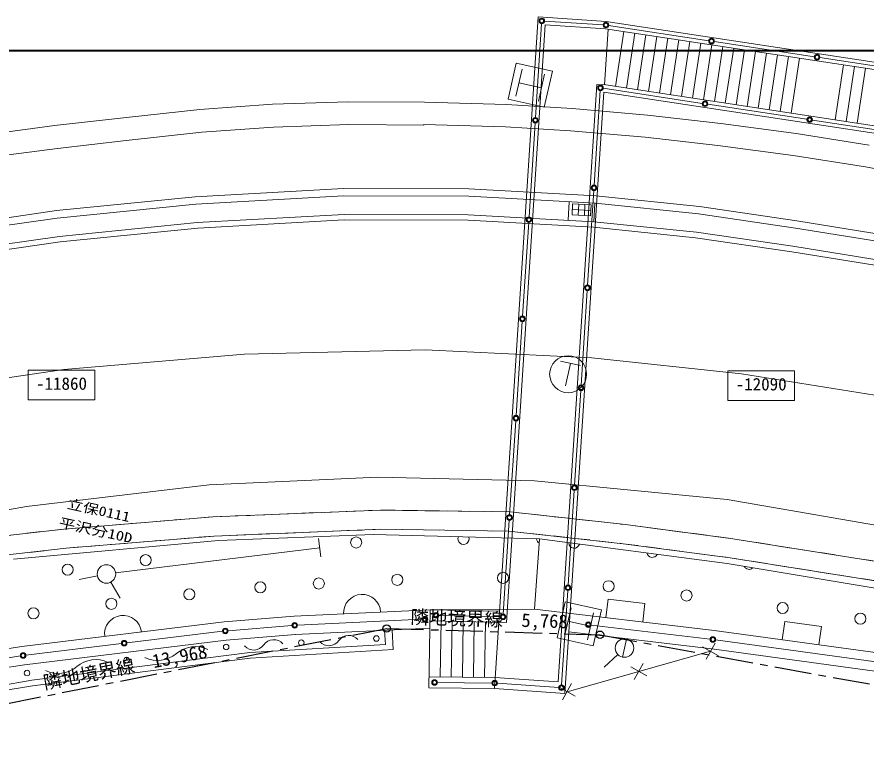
# Model space of a CAD drawing. Units: millimetres, scale not verified. Extents: x -56617 to 56645, y -39182 to 40051.
# Drawn here: x 19205 to 42146, y 19859 to 40051 of the extents above; entities that cross this region are included whole.
import ezdxf
from ezdxf.enums import TextEntityAlignment as Align

# ---------------------------------------------------------------- set-up
doc = ezdxf.new("R2010")
doc.units = ezdxf.units.MM
doc.header["$LTSCALE"] = 200
doc.linetypes.add('CHAIN1', pattern=[8, 5, -1, 1, -1])
doc.linetypes.add('DASHED2', pattern=[3, 2, -1])
for name, color, linetype, lineweight in [('0-2_仕上', 4, 'Continuous', 9), ('3-4_その他1', 4, 'Continuous', 18), ('3-6_その他3', 6, 'CHAIN1', 25), ('3-F_太線', 3, 'Continuous', 18), ('F-0_F-0ﾚｲﾔ', 7, 'Continuous', 18)]:
    doc.layers.add(name, color=color, linetype=linetype, lineweight=lineweight)
doc.styles.add('ＭＳ ゴシック', font='')
doc.styles.get('ＭＳ ゴシック').set_extended_font_data('MS Gothic')

msp = doc.modelspace()

# ---------------------------------------------------------------- linework, layer by layer
at = {"layer": '0-2_仕上'}
for p, q in [((32228.1, 23688.6), (33291.9, 40050.6)), ((33291.9, 40050.6), (35128.7, 39931.1)), ((35043.1, 39836.5), (33460, 39939.4)), ((46707.1, 38170.4), (35128.7, 39931.1)), ((32428.3, 23684.2), (33478.5, 39838)), ((33380.3, 39869.4), (33215.5, 37334.4)), ((33478.5, 39838), (35107.1, 39732.1)), ((35076.6, 38216), (35174.5, 39721.9)), ((46677, 37972.7), (35107.1, 39732.1)), ((37896.8, 39409), (35192.1, 39820.3)), ((35378.8, 38173.6), (35604.3, 39656.5)), ((35675.4, 38128.5), (35900.9, 39611.4)), ((35972, 38083.3), (36197.5, 39566.3)), ((36268.6, 38038.2), (36494.1, 39521.2)), ((36565.2, 37993.1), (36790.7, 39476.1)), ((36861.8, 37948), (37087.3, 39431)), ((37158.3, 37902.9), (37383.9, 39385.9)), ((37454.9, 37857.8), (37680.4, 39340.8)), ((37751.5, 37812.7), (37977, 39295.7)), ((40749.8, 38975.2), (38045.1, 39386.5)), ((38048.1, 37767.6), (38273.6, 39250.6)), ((38344.7, 37722.5), (38570.2, 39205.5)), ((38641.3, 37677.4), (38866.8, 39160.4)), ((38937.9, 37632.3), (39163.4, 39115.3)), ((39234.5, 37587.2), (39460, 39070.2)), ((39531.1, 37542.1), (39756.6, 39025.1)), ((32477.1, 37827.7), (32694.9, 38803.7)), ((32694.9, 38803.7), (33670.9, 38585.8)), ((39827.7, 37497), (40053.2, 38980)), ((40124.2, 37451.9), (40349.8, 38934.9)), ((43602.9, 38541.3), (40898.1, 38952.6)), ((32850.7, 38640.8), (32687.3, 37908.8)), ((33670.9, 38585.8), (33453, 37609.8)), ((41310.6, 37271.5), (41536.1, 38754.4)), ((41607.2, 37226.4), (41832.7, 38709.3)), ((41903.8, 37181.3), (42129.3, 38664.2)), ((33460.7, 38504.7), (33297.3, 37772.7)), ((32769, 38274.8), (33379, 38138.7)), ((33827, 22077.6), (34877.1, 38229)), ((35116.8, 38213.4), (34877.1, 38229)), ((37722.8, 37715.9), (35045.3, 38123.1)), ((46451.5, 36489.7), (35116.8, 38213.4)), ((34007, 21764.4), (35063.8, 38019.2)), ((34966.3, 38059.6), (34800.3, 35507)), ((46421.4, 36292), (35063.8, 38019.2)), ((24144.2, 37552.5), (26107, 37691.5)), ((26107, 37691.5), (28166.5, 37760.1)), ((28166.5, 37760.1), (30214.6, 37750.2)), ((30214.6, 37750.2), (30214.5, 37748)), ((30214.5, 37748), (32428.1, 37680.7)), ((32428.1, 37680.7), (34205.8, 37575.6)), ((33453, 37609.8), (32477.1, 37827.7)), ((40548.6, 37286.2), (37871.1, 37693.4)), ((22083.4, 37328.4), (24144.2, 37552.5)), ((34205.8, 37575.6), (36239.4, 37399.5)), ((36239.4, 37399.5), (38219.6, 37170.2)), ((20219.2, 37115.4), (22083.4, 37328.4)), ((33205.8, 37184.8), (33041, 34649.8)), ((38219.6, 37170.2), (40262.5, 36896.8)), ((43374.5, 36856.5), (40696.9, 37263.7)), ((18098.3, 36831), (20219.2, 37115.4)), ((26139.3, 37072.2), (24199.7, 36934.9)), ((28175.3, 37140), (26139.3, 37072.2)), ((30195.7, 37130.3), (28175.3, 37140)), ((30196.3, 37148.2), (30195.7, 37130.3)), ((32401.3, 37081.2), (30196.3, 37148.2)), ((34162.2, 36977.1), (32401.3, 37081.2)), ((36179, 36802.5), (34162.2, 36977.1)), ((22152.1, 36712.2), (20295.6, 36500.1)), ((24199.7, 36934.9), (22152.1, 36712.2)), ((38145.3, 36574.8), (36179, 36802.5)), ((40262.5, 36896.8), (42232.1, 36589.9)), ((20295.6, 36500.1), (18180.7, 36216.5)), ((40176.5, 36303), (38145.3, 36574.8)), ((42133.4, 35998.1), (40176.5, 36303)), ((44101.4, 35648.4), (42133.4, 35998.1)), ((28023, 35416.3), (24022.7, 35190.2)), ((31416.4, 35405.4), (28023, 35416.3)), ((34848.9, 35215.5), (31416.4, 35405.4)), ((34790.6, 35357.3), (34624.6, 32804.8)), ((24022.7, 35190.2), (20270.8, 34815.4)), ((28028.4, 35216.2), (24038.3, 34990.8)), ((31410.6, 35205.5), (28028.4, 35216.2)), ((34833.1, 35016.1), (31410.6, 35205.5)), ((37647.9, 34926.4), (34848.9, 35215.5)), ((24038.3, 34990.8), (20294.9, 34616.8)), ((34122.3, 35055.4), (34094.6, 34556.2)), ((34219.4, 35000), (34202.8, 34700.4)), ((34718.6, 34972.4), (34219.4, 35000)), ((34387.1, 34990.7), (34370.5, 34691.1)), ((34552.8, 34981.5), (34536.3, 34682)), ((34718.6, 34972.4), (34702, 34672.8)), ((34821.2, 35016.8), (34793.6, 34517.5)), ((37623.2, 34727.8), (34833.1, 35016.1)), ((40273.3, 34543.8), (37647.9, 34926.4)), ((20270.8, 34815.4), (16338.9, 34251.3)), ((28041.7, 34716.2), (24077.3, 34492.2)), ((31395.9, 34705.5), (28041.7, 34716.2)), ((34793.6, 34517.5), (31395.9, 34705.5)), ((34702, 34672.8), (34202.8, 34700.4)), ((34710.3, 34822.6), (34211.1, 34850.2)), ((40242.8, 34346.2), (37623.2, 34727.8)), ((20294.9, 34616.8), (16371.1, 34053.9)), ((24077.3, 34492.2), (20355.3, 34120.4)), ((28045.7, 34566.2), (24089, 34342.6)), ((31391.5, 34555.5), (28045.7, 34566.2)), ((34781.7, 34367.9), (31391.5, 34555.5)), ((33031.2, 34500.1), (32866.4, 31965.1)), ((37561.4, 34231.6), (34793.6, 34517.5)), ((43536.4, 34012.9), (40273.3, 34543.8)), ((24089, 34342.6), (20373.4, 33971.4)), ((37542.9, 34082.7), (34781.7, 34367.9)), ((40166.6, 33852), (37561.4, 34231.6)), ((43499.7, 33816.2), (40242.8, 34346.2)), ((20355.3, 34120.4), (16451.7, 33560.3)), ((20373.4, 33971.4), (16475.9, 33412.2)), ((40143.8, 33703.7), (37542.9, 34082.7)), ((43407.9, 33324.6), (40166.6, 33852)), ((43380.3, 33177.1), (40143.8, 33703.7)), ((34614.9, 32655.1), (34448.9, 30102.5)), ((32856.7, 31815.4), (32691.9, 29280.4)), ((25356.2, 30939.8), (30236.4, 31053.1)), ((30236.4, 31053.1), (34733.2, 30839.3)), ((20467, 30521.6), (25356.2, 30939.8)), ((33894.5, 30746.8), (34431.3, 30627)), ((34733.2, 30839.3), (38783.8, 30406.5)), ((15930.1, 29856.5), (20467, 30521.6)), ((34162.9, 30686.9), (34026.8, 30076.9)), ((38783.8, 30406.5), (42382.6, 29827.6)), ((34439.2, 29952.8), (34273.2, 27400.3)), ((32682.2, 29130.7), (32517.3, 26595.7)), ((24399.3, 27404.1), (28958.5, 27612.7)), ((28958.5, 27612.7), (33184.6, 27515.9)), ((19464.6, 26815.2), (24399.3, 27404.1)), ((33184.6, 27515.9), (38389.8, 27010.7)), ((34263.5, 27250.6), (34097.6, 24698.1)), ((38389.8, 27010.7), (42692.9, 26264.7)), ((14640.7, 26021.8), (19464.6, 26815.2)), ((24503.4, 26539.6), (29026, 26722.8)), ((29026, 26722.8), (32528.6, 26674.6)), ((32528.6, 26674.6), (35650.8, 26330.7)), ((20483.2, 26210.5), (24503.4, 26539.6)), ((32507.6, 26446.1), (32342.8, 23911.1)), ((16491.9, 25754.1), (20483.2, 26210.5)), ((24535.2, 26020.4), (29032.9, 26202.6)), ((29032.9, 26202.6), (32496.5, 26154.9)), ((32496.5, 26154.9), (35588.2, 25814.4)), ((35650.8, 26330.7), (38546.6, 25947.1)), ((20534, 25692.9), (24535.2, 26020.4)), ((24647.8, 25896.7), (28838.7, 26062.7)), ((27353.4, 25954.2), (27414.6, 25457.9)), ((28838.7, 26062.7), (33327.9, 25940.8)), ((33191.1, 24047.1), (33327.9, 25940.8)), ((33327.9, 25940.8), (38398.4, 25278.3)), ((38546.6, 25947.1), (42538.9, 25315.2)), ((19108.3, 25398.6), (24647.8, 25896.7)), ((21869.9, 25025.9), (27384, 25706.1)), ((35588.2, 25814.4), (38471.8, 25432.3)), ((16559.6, 25238.4), (20534, 25692.9)), ((38398.4, 25278.3), (42962.9, 24515.6)), ((38471.8, 25432.3), (42447.7, 24803)), ((21377, 24944.4), (20887.5, 24842.7)), ((21745.1, 24777.9), (21991.8, 24342.9)), ((34087.8, 24548.4), (33921.9, 21995.8)), ((33801.4, 23269.5), (34019.2, 24245.5)), ((34019.2, 24245.5), (34995.2, 24027.6)), ((35177.6, 24315), (35118.7, 23818.5)), ((36170.6, 24197.3), (35177.6, 24315)), ((36111.7, 23700.8), (36170.6, 24197.3)), ((30366.5, 24030.1), (26693.6, 23857.1)), ((30335, 21915.1), (30366.5, 24030.1)), ((33191.1, 24047.1), (30366.5, 24030.1)), ((30366.5, 24030.1), (32247.6, 23988.3)), ((32263, 23837.9), (30602.5, 23874.8)), ((38039.3, 23472.1), (33191.1, 24047.1)), ((34175, 24082.7), (34011.6, 23350.7)), ((34785, 23946.5), (34621.6, 23214.5)), ((34995.2, 24027.6), (34777.3, 23051.7)), ((24807.3, 23705.4), (19335.8, 23039.3)), ((26693.6, 23857.1), (24807.3, 23705.4)), ((30156.8, 23769.9), (26784.5, 23611.1)), ((30359.9, 23730.1), (32428.3, 23684.2)), ((30639.5, 22212), (30662, 23723.4)), ((30939.5, 22208.8), (30961.9, 23716.8)), ((31239.5, 22205.7), (31261.9, 23710.1)), ((31539.5, 22202.5), (31561.8, 23703.4)), ((31839.4, 22199.4), (31861.7, 23696.8)), ((32107.6, 21896.5), (32228.1, 23688.6)), ((34093.3, 23716.7), (34703.3, 23580.5)), ((39952.1, 23714.8), (39884.3, 23219.4)), ((40942.9, 23579.1), (39952.1, 23714.8)), ((24758, 23447.5), (22175.9, 23133.2)), ((26634.8, 23601.5), (24907.2, 23462.6)), ((26717.2, 23357.6), (30359.1, 23529.2)), ((29138.8, 23471.7), (29161.5, 23091.1)), ((29338.6, 23481.1), (29370, 22953.3)), ((37975.9, 22976.2), (34115.6, 23434)), ((37933.1, 23233), (34716.3, 23614.5)), ((42720, 22831), (38039.3, 23472.1)), ((40875, 23083.7), (40942.9, 23579.1)), ((24857.5, 23207.8), (19405.3, 22544.1)), ((26733.7, 23358.7), (24857.5, 23207.8)), ((34777.3, 23051.7), (33801.4, 23269.5)), ((35674.4, 23237.7), (35565.5, 22749.7)), ((42609.3, 22593.9), (38081.9, 23214)), ((19335.8, 23039.3), (15228.9, 22386.4)), ((22027, 23115.1), (19445, 22800.8)), ((29161.5, 23091.1), (25493.2, 22872.7)), ((29370, 22953.3), (25507.1, 22723.3)), ((38163, 22785), (37726.8, 23029.3)), ((37822.7, 22689), (38067.1, 23125.2)), ((42647.2, 22336.3), (37975.9, 22976.2)), ((19296.4, 22780), (15351.6, 22152.7)), ((25493.2, 22872.7), (19603.7, 22123)), ((25507.1, 22723.3), (19625.8, 21974.6)), ((37944.9, 22907.1), (34068.8, 21814.3)), ((35438.1, 22822.1), (35074.4, 22479)), ((19405.3, 22544.1), (15326.2, 21895.6)), ((36225, 22238.5), (35788.7, 22482.9)), ((35884.7, 22142.6), (36129, 22578.8)), ((19603.7, 22123), (14889.5, 21318)), ((32119.6, 22196.4), (30338.2, 22215.1)), ((32038.6, 22047.3), (30562.3, 22062.8)), ((33827, 22077.6), (32119.6, 22196.4)), ((33842.2, 21926.2), (32188.4, 22041.3)), ((33946.6, 21596.2), (34190.9, 22032.4)), ((19625.8, 21974.6), (14918.6, 21170.8)), ((32107.6, 21896.5), (30335, 21915.1)), ((34007, 21764.4), (32107.6, 21896.5)), ((34286.9, 21692.1), (33850.6, 21936.5))]:
    msp.add_line(p, q, dxfattribs=at)
at = {"layer": '0-2_仕上', "linetype": 'DASHED2'}
for p, q in [((24503.4, 26539.6), (29026, 26722.8)), ((20483.2, 26210.5), (24503.4, 26539.6)), ((32496.5, 26154.9), (35588.2, 25814.4)), ((35650.8, 26330.7), (38546.6, 25947.1)), ((20534, 25692.9), (24535.2, 26020.4)), ((38546.6, 25947.1), (42538.9, 25315.2)), ((35588.2, 25814.4), (38471.8, 25432.3)), ((16559.6, 25238.4), (20534, 25692.9))]:
    msp.add_line(p, q, dxfattribs=at)
for points in [[(29026, 26722.8), (32528.6, 26674.6), (35650.8, 26330.7)], [(14493.2, 25457.4), (16491.9, 25754.1), (20483.2, 26210.5)], [(24535.2, 26020.4), (29032.9, 26202.6), (32496.5, 26154.9)], [(38471.8, 25432.3), (42447.7, 24803), (46377.1, 24025.7)]]:
    msp.add_lwpolyline(points, dxfattribs=at)
at = {"layer": '0-2_仕上'}
for centre, radius in [((33385.2, 39944.3), 75), ((33385.2, 39944.3), 60), ((33385.2, 39944.3), 50), ((35117.9, 39831.6), 75), ((35117.9, 39831.6), 60), ((35117.9, 39831.6), 50), ((37970.9, 39397.8), 75), ((37970.9, 39397.8), 60), ((37970.9, 39397.8), 50), ((40824, 38963.9), 75), ((40824, 38963.9), 60), ((40824, 38963.9), 50), ((34971.1, 38134.4), 75), ((34971.1, 38134.4), 60), ((34971.1, 38134.4), 50), ((37796.9, 37704.7), 75), ((37796.9, 37704.7), 60), ((37796.9, 37704.7), 50), ((33210.7, 37259.6), 75), ((33210.7, 37259.6), 60), ((33210.7, 37259.6), 50), ((40622.8, 37274.9), 75), ((40622.8, 37274.9), 60), ((40622.8, 37274.9), 50), ((34795.4, 35432.2), 75), ((34795.4, 35432.2), 60), ((34795.4, 35432.2), 50), ((33036.1, 34574.9), 75), ((33036.1, 34574.9), 60), ((33036.1, 34574.9), 50), ((34619.7, 32729.9), 75), ((34619.7, 32729.9), 60), ((34619.7, 32729.9), 50), ((32861.6, 31890.2), 75), ((32861.6, 31890.2), 60), ((32861.6, 31890.2), 50), ((34097.6, 30394.1), 500), ((34444.1, 30027.7), 75), ((34444.1, 30027.7), 60), ((34444.1, 30027.7), 50), ((32687, 29205.6), 75), ((32687, 29205.6), 60), ((32687, 29205.6), 50), ((34268.4, 27325.5), 75), ((34268.4, 27325.5), 60), ((34268.4, 27325.5), 50), ((32512.5, 26520.9), 75), ((32512.5, 26520.9), 60), ((32512.5, 26520.9), 50), ((28369.6, 25847.3), 150), ((22681.4, 25369.9), 150), ((20575.6, 25113.5), 150), ((21621.8, 24995.3), 250), ((32337.5, 24890.5), 150), ((25779.8, 24634.8), 150), ((27360.1, 24737.9), 150), ((29479, 24837.7), 150), ((35190, 24664.5), 150), ((23862.4, 24445.1), 150), ((34092.7, 24623.2), 75), ((34092.7, 24623.2), 60), ((34092.7, 24623.2), 50), ((37296.6, 24414.7), 150), ((21756.7, 24188.8), 150), ((39892.8, 24074.7), 150), ((19650.9, 23932.5), 150), ((30527.6, 23876.4), 75), ((30527.6, 23876.4), 60), ((30527.6, 23876.4), 50), ((32337.9, 23836.2), 75), ((32337.9, 23836.2), 60), ((32337.9, 23836.2), 50), ((41994.5, 23786.9), 150), ((26709.5, 23607.5), 75), ((26709.5, 23607.5), 60), ((26709.5, 23607.5), 50), ((30231.7, 23773.4), 75), ((30231.7, 23773.4), 60), ((30231.7, 23773.4), 50), ((34641.8, 23623.3), 75), ((34641.8, 23623.3), 60), ((34641.8, 23623.3), 50), ((24832.4, 23456.6), 75), ((24832.4, 23456.6), 60), ((24832.4, 23456.6), 50), ((22101.5, 23124.2), 75), ((22101.5, 23124.2), 60), ((22101.5, 23124.2), 50), ((26886.5, 23137), 75), ((28916.5, 23252.2), 75), ((35619.9, 22993.7), 250), ((38007.6, 23224.1), 75), ((38007.6, 23224.1), 60), ((38007.6, 23224.1), 50), ((24856.5, 23021.7), 75), ((24856.5, 23021.7), 75), ((19370.5, 22791.7), 75), ((19370.5, 22791.7), 60), ((19370.5, 22791.7), 50), ((22167, 22669.4), 75), ((19477.5, 22317.1), 75), ((19477.5, 22317.1), 75), ((30487.3, 22063.5), 75), ((30487.3, 22063.5), 60), ((30487.3, 22063.5), 50), ((32113.6, 22046.5), 75), ((32113.6, 22046.5), 60), ((32113.6, 22046.5), 50), ((33917, 21921), 75), ((33917, 21921), 60), ((33917, 21921), 50)]:
    msp.add_circle(centre, radius, dxfattribs=at)
for centre, radius, start, end in [((31270.4, 25944.8), 150, 158.19233, 18.69626), ((33391.7, 25957.6), 150, 185.52342, 241.29051), ((34261.7, 25842.7), 150, 181.6575, 343.45397), ((36368.2, 25592.9), 150, 191.59188, 333.51959), ((38985.9, 25269.5), 150, 206.50838, 314.51928), ((28530.1, 23943.6), 500, 2.69682, 182.69682), ((22071.5, 23372.4), 500, 6.94017, 186.94017), ((26141, 22889.9), 329.4, 41.60587, 144.8916), ((27632, 23384), 329.4, 221.60587, 324.8916), ((28171, 23005.1), 329.4, 41.60587, 144.8916), ((24023.3, 22236.2), 795.6, 64.91011, 130.01595), ((25602, 23268.8), 329.4, 221.60587, 324.8916), ((23000.1, 23454.9), 795.6, 244.91011, 310.01595), ((20310.6, 23102.6), 795.6, 244.91011, 310.01595), ((21333.8, 21883.9), 795.6, 64.91011, 130.01595)]:
    msp.add_arc(centre, radius, start, end, dxfattribs=at)
at = {"layer": '3-4_その他1', "color": 7}
for points in [[(19509.8, 29702.6), (21309.8, 29702.6), (21309.8, 30502.6), (19509.8, 30502.6)], [(38415.1, 29685.4), (40215.1, 29685.4), (40215.1, 30485.4), (38415.1, 30485.4)]]:
    msp.add_lwpolyline(points, close=True, dxfattribs=at)
at = {"layer": '3-6_その他3'}
for p, q in [((17290, 21168.1), (29194, 23523.3)), ((29194, 23523.3), (34959.4, 23353.2)), ((34959.4, 23353.2), (54062.9, 19858.6))]:
    msp.add_line(p, q, dxfattribs=at)
at = {"layer": '3-6_その他3', "linetype": 'Continuous'}
for centre in [(29194, 23523.3), (34959.4, 23353.2)]:
    msp.add_circle(centre, 100, dxfattribs=at)
at = {"layer": 'F-0_F-0ﾚｲﾔ'}
for p, q in [((-56616.6, 39153.7), (56644.8, 39153.7)), ((-56588.3, 39125.4), (56616.6, 39125.4))]:
    msp.add_line(p, q, dxfattribs=at)

# ---------------------------------------------------------------- texts
at = {"layer": '0-2_仕上', "style": 'ＭＳ ゴシック'}
for s, width, p in [('立保0111', 1.2, (20526.5, 26696.5)), ('平沢分10D', 1.25, (20297.3, 26190))]:
    msp.add_text(s, height=263.9, rotation=347.417, dxfattribs=dict(at, width=width)).set_placement(p, align=Align.BOTTOM_LEFT)
at = {"layer": '3-4_その他1', "style": 'ＭＳ ゴシック'}
for s, p in [('-11860', (19719.8, 29872.6)), ('-12090', (38625.1, 29855.4))]:
    msp.add_text(s, height=337.2, dxfattribs=at).set_placement(p, align=Align.BOTTOM_LEFT)
at = {"layer": '3-F_太線', "style": 'ＭＳ ゴシック'}
for s, rotation, p in [('隣地境界線\u30005,768', 358.31, (29828.9, 23544.6)), ('隣地境界線\u300013,968', 11.028, (19975.5, 21767.6))]:
    msp.add_text(s, height=366.6, rotation=rotation, dxfattribs=at).set_placement(p, align=Align.BOTTOM_LEFT)

doc.saveas('drawing.dxf')
